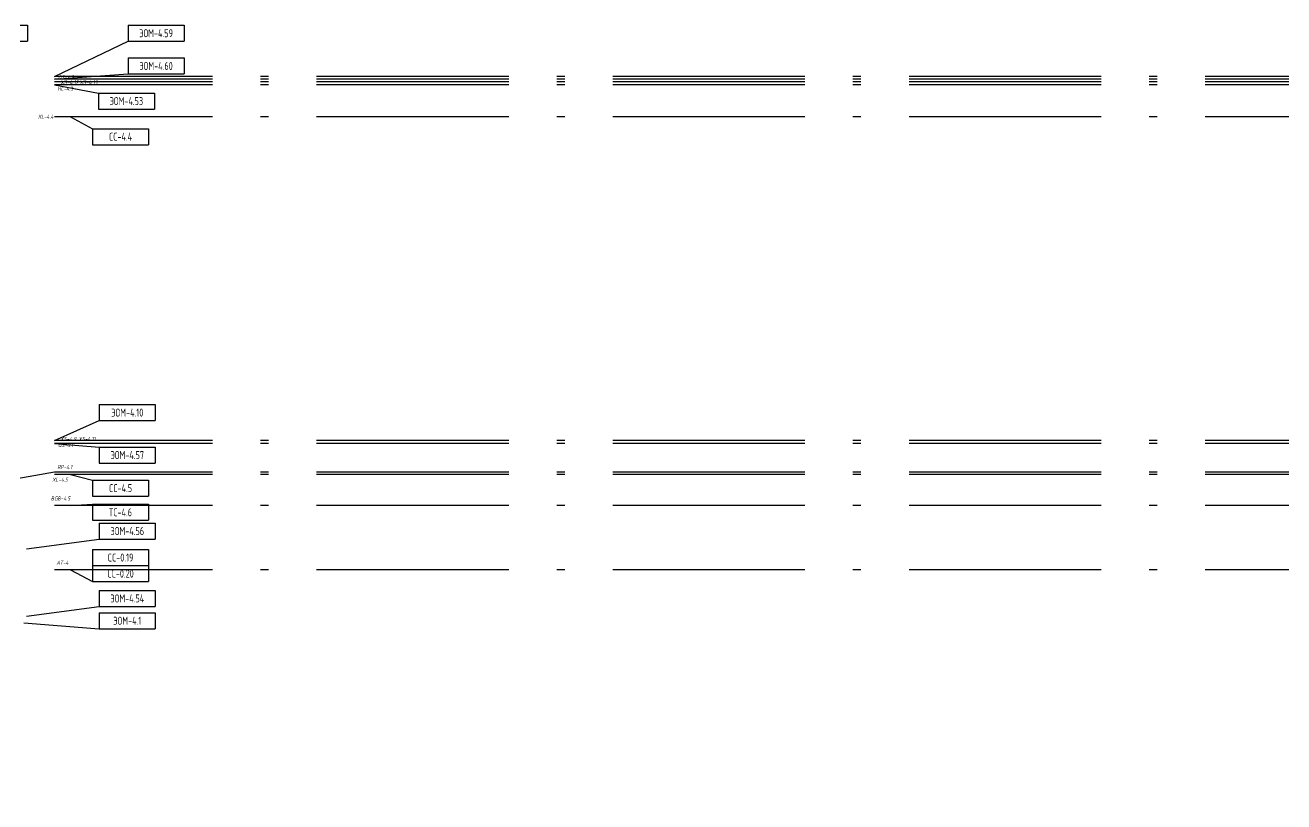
# Model space of a CAD drawing. Header units: millimetres. Extents: x -6448 to 27990, y -9331 to 32982.
# Drawn here: x 12269 to 20129, y 9481 to 14329 of the extents above; entities that cross this region are included whole.
import ezdxf
from ezdxf.enums import TextEntityAlignment as Align

# ---------------------------------------------------------------- set-up
doc = ezdxf.new("R2010")
doc.units = ezdxf.units.MM
doc.linetypes.add('ACAD_ISO10W100', pattern=[18.5, 12, -3, 0.5, -3])
doc.layers.add('02 ЭОМ и СС', color=7, linetype='Continuous')
doc.layers.add('100 noprint', color=1, linetype='Continuous', plot=False)
doc.styles.add('GOST typeA', font='')
doc.styles.get("Standard").update_dxf_attribs({"font": ''})
doc.styles.add('ГОСТ-ISOCPEUR', font='isocpeui.ttf', dxfattribs={"width": 0.8})
doc.styles.get('GOST typeA').set_extended_font_data('GOST type A')
doc.styles.get('Standard').set_extended_font_data('Ubuntu')
doc.dimstyles.new('ISO-25', dxfattribs={"dimtxt": 2.5, "dimasz": 2.5, "dimexe": 1.25, "dimexo": 0.625, "dimtad": 1, "dimtxsty": 'Standard', "dimcen": 2.5, "dimadec": 0, "dimazin": 0, "dimtfac": 1, "dimtmove": 0, "dimatfit": 3, "dimfxl": 1, "dimarcsym": 0})

# ---------------------------------------------------------------- blocks, each defined once
blk = doc.blocks.new('*T66')
at = {"layer": '02 ЭОМ и СС', "color": 0, "lineweight": -2}
for p, q in [((0, 0), (350, 0)), ((0, 0), (0, -100)), ((350, 0), (350, -100)), ((0, -100), (350, -100))]:
    blk.add_line(p, q, dxfattribs=at)
at = {"layer": '02 ЭОМ и СС', "color": 0, "lineweight": -2, "insert": (175, -50), "char_height": 50, "width": 330, "attachment_point": 5, "style": 'GOST typeA'}
blk.add_mtext('{\\W0.8;ЭОМ-4.53}', dxfattribs=at)
blk = doc.blocks.new('*T67')
at = {"layer": '02 ЭОМ и СС', "color": 0, "lineweight": -2}
for p, q in [((0, 0), (350, 0)), ((0, 0), (0, -100)), ((350, 0), (350, -100)), ((0, -100), (350, -100))]:
    blk.add_line(p, q, dxfattribs=at)
at = {"layer": '02 ЭОМ и СС', "color": 0, "lineweight": -2, "insert": (175, -50), "char_height": 50, "width": 330, "attachment_point": 5, "style": 'GOST typeA'}
blk.add_mtext('{\\W0.8;ЭОМ-4.60}', dxfattribs=at)
blk = doc.blocks.new('*T69')
at = {"layer": '02 ЭОМ и СС', "color": 0, "lineweight": -2}
for p, q in [((0, 0), (350, 0)), ((0, 0), (0, -100)), ((350, 0), (350, -100)), ((0, -100), (350, -100))]:
    blk.add_line(p, q, dxfattribs=at)
at = {"layer": '02 ЭОМ и СС', "color": 0, "lineweight": -2, "insert": (175, -50), "char_height": 50, "width": 330, "attachment_point": 5, "style": 'GOST typeA'}
blk.add_mtext('{\\W0.8;ЭОМ-4.54}', dxfattribs=at)
blk = doc.blocks.new('*T71')
at = {"layer": '02 ЭОМ и СС', "color": 0, "lineweight": -2}
for p, q in [((0, 0), (350, 0)), ((0, 0), (0, -100)), ((350, 0), (350, -100)), ((0, -100), (350, -100))]:
    blk.add_line(p, q, dxfattribs=at)
at = {"layer": '02 ЭОМ и СС', "color": 0, "lineweight": -2, "insert": (175, -50), "char_height": 50, "width": 330, "attachment_point": 5, "style": 'GOST typeA'}
blk.add_mtext('{\\W0.8;ЭОМ-4.56}', dxfattribs=at)
blk = doc.blocks.new('*T72')
at = {"layer": '02 ЭОМ и СС', "color": 0, "lineweight": -2}
for p, q in [((0, 0), (350, 0)), ((0, 0), (0, -100)), ((350, 0), (350, -100)), ((0, -100), (350, -100))]:
    blk.add_line(p, q, dxfattribs=at)
at = {"layer": '02 ЭОМ и СС', "color": 0, "lineweight": -2, "insert": (175, -50), "char_height": 50, "width": 330, "attachment_point": 5, "style": 'GOST typeA'}
blk.add_mtext('{\\W0.8;ЭОМ-4.57}', dxfattribs=at)
blk = doc.blocks.new('*T73')
at = {"layer": '02 ЭОМ и СС', "color": 0, "lineweight": -2}
for p, q in [((0, 0), (350, 0)), ((0, 0), (0, -100)), ((350, 0), (350, -100)), ((0, -100), (350, -100))]:
    blk.add_line(p, q, dxfattribs=at)
at = {"layer": '02 ЭОМ и СС', "color": 0, "lineweight": -2, "insert": (175, -50), "char_height": 50, "width": 330, "attachment_point": 5, "style": 'GOST typeA'}
blk.add_mtext('{\\W0.8;ЭОМ-4.59}', dxfattribs=at)
blk = doc.blocks.new('*T74')
at = {"layer": '02 ЭОМ и СС', "color": 0, "lineweight": -2}
for p, q in [((0, 0), (350, 0)), ((0, 0), (0, -100)), ((350, 0), (350, -100)), ((0, -100), (350, -100))]:
    blk.add_line(p, q, dxfattribs=at)
at = {"layer": '02 ЭОМ и СС', "color": 0, "lineweight": -2, "insert": (175, -50), "char_height": 50, "width": 330, "attachment_point": 5, "style": 'GOST typeA'}
blk.add_mtext('{\\W0.8;ЭОМ-4.1}', dxfattribs=at)
blk = doc.blocks.new('*T83')
at = {"layer": '02 ЭОМ и СС', "color": 0, "lineweight": -2}
for p, q in [((0, 0), (350, 0)), ((0, 0), (0, -100)), ((350, 0), (350, -100)), ((0, -100), (350, -100))]:
    blk.add_line(p, q, dxfattribs=at)
at = {"layer": '02 ЭОМ и СС', "color": 0, "lineweight": -2, "insert": (175, -50), "char_height": 50, "width": 330, "attachment_point": 5, "style": 'GOST typeA'}
blk.add_mtext('{\\W0.8;ЭОМ-4.10}', dxfattribs=at)
blk = doc.blocks.new('*T86')
at = {"layer": '02 ЭОМ и СС', "color": 0, "lineweight": -2}
for p, q in [((0, 0), (350, 0)), ((0, 0), (0, -100)), ((350, 0), (350, -100)), ((0, -100), (350, -100))]:
    blk.add_line(p, q, dxfattribs=at)
at = {"layer": '02 ЭОМ и СС', "color": 0, "lineweight": -2, "insert": (175, -50), "char_height": 50, "width": 330, "attachment_point": 5, "style": 'GOST typeA'}
blk.add_mtext('{\\W0.8;ЭОМ-4.14}', dxfattribs=at)
blk = doc.blocks.new('*T93')
at = {"layer": '02 ЭОМ и СС', "color": 0, "lineweight": -2}
for p, q in [((0, 0), (350, 0)), ((0, 0), (0, -100)), ((350, 0), (350, -100)), ((0, -100), (350, -100))]:
    blk.add_line(p, q, dxfattribs=at)
at = {"layer": '02 ЭОМ и СС', "color": 0, "lineweight": -2, "insert": (175, -50), "char_height": 50, "width": 330, "attachment_point": 5, "style": 'GOST typeA'}
blk.add_mtext('{\\W0.8;CC-4.5}', dxfattribs=at)
blk = doc.blocks.new('*T94')
at = {"layer": '02 ЭОМ и СС', "color": 0, "lineweight": -2}
for p, q in [((0, 0), (350, 0)), ((0, 0), (0, -100)), ((350, 0), (350, -100)), ((0, -100), (350, -100))]:
    blk.add_line(p, q, dxfattribs=at)
at = {"layer": '02 ЭОМ и СС', "color": 0, "lineweight": -2, "insert": (175, -50), "char_height": 50, "width": 330, "attachment_point": 5, "style": 'GOST typeA'}
blk.add_mtext('{\\W0.8;CC-4.4}', dxfattribs=at)
blk = doc.blocks.new('*T95')
at = {"layer": '02 ЭОМ и СС', "color": 0, "lineweight": -2}
for p, q in [((0, 0), (350, 0)), ((0, 0), (0, -200)), ((350, 0), (350, -200)), ((0, -100), (350, -100)), ((0, -200), (350, -200))]:
    blk.add_line(p, q, dxfattribs=at)
at = {"layer": '02 ЭОМ и СС', "color": 0, "lineweight": -2, "char_height": 50, "width": 330, "attachment_point": 5, "style": 'GOST typeA'}
for s, insert in [('{\\W0.8;CC-0.19}', (175, -50)), ('{\\W0.8;CC-0.20}', (175, -150))]:
    blk.add_mtext(s, dxfattribs=dict(at, insert=insert))
blk = doc.blocks.new('*T105')
at = {"layer": '02 ЭОМ и СС', "color": 0, "lineweight": -2}
for p, q in [((0, 0), (350, 0)), ((0, 0), (0, -100)), ((350, 0), (350, -100)), ((0, -100), (350, -100))]:
    blk.add_line(p, q, dxfattribs=at)
at = {"layer": '02 ЭОМ и СС', "color": 0, "lineweight": -2, "insert": (175, -50), "char_height": 50, "width": 330, "attachment_point": 5, "style": 'GOST typeA'}
blk.add_mtext('{\\W0.8;ТC-4.6}', dxfattribs=at)

msp = doc.modelspace()

# ---------------------------------------------------------------- linework, layer by layer
at = {"layer": '100 noprint', "color": 1, "linetype": 'ACAD_ISO10W100', "lineweight": -2, "ltscale": 100, "flags": 128}
for points in [[(23711.9, 9481.3), (23711.9, 14008.1), (12451.2, 14008.1)], [(23727.9, 9481.3), (23727.9, 13992.1), (12451.2, 13992.1)], [(23745.9, 9481.3), (23745.9, 13974.1), (12451.2, 13974.1)], [(23763.9, 9481.3), (23763.9, 13956.1), (12451.2, 13956.1)], [(23963.9, 9481.3), (23963.9, 13756.1), (12451.2, 13756.1)], [(25983.4, 9481.3), (25983.4, 11736.6), (12451.2, 11736.6)], [(26001.4, 9481.3), (26001.4, 11718.6), (12451.2, 11718.6)], [(26180.4, 9481.3), (26180.4, 11539.6), (12451.2, 11539.6)], [(26196.4, 9481.3), (26196.4, 11523.6), (12451.2, 11523.6)], [(26389.9, 9481.3), (26389.9, 11330.1), (12451.2, 11330.1)], [(26789.9, 9481.3), (26789.9, 10930.1), (12451.2, 10930.1)]]:
    msp.add_lwpolyline(points, dxfattribs=at)

# ---------------------------------------------------------------- block references
for name, p in [('*T86', (11933.1, 14328.6)), ('*T73', (12911.2, 14328.6)), ('*T67', (12911.2, 14124.1)), ('*T66', (12725.6, 13904.7)), ('*T94', (12689.2, 13682.7)), ('*T83', (12731.5, 11960.5)), ('*T72', (12731.5, 11695.4)), ('*T93', (12689.2, 11489)), ('*T105', (12689.2, 11338.3)), ('*T71', (12731.5, 11221.3)), ('*T95', (12689.2, 11055.7)), ('*T69', (12731.5, 10800.7)), ('*T74', (12731.5, 10661.5))]:
    msp.add_blockref(name, p)

# ---------------------------------------------------------------- texts
at = {"layer": '02 ЭОМ и СС', "linetype": 'Continuous', "style": 'ГОСТ-ISOCPEUR', "width": 0.8}
for s, p in [('QS-4.3', (12572.4, 13990.8)), ('HL-4.3', (12566.6, 13918.9)), ('XS-4.12,XS-4.13', (12719.7, 13959)), ('XL-4.4', (12445.7, 13744.9)), ('QS-4.1', (12567.4, 11695.3)), ('XS-4.9..XS-4.11', (12707.9, 11733.9)), ('RP-4.1', (12562.8, 11558.2)), ('XL-4.5', (12534.9, 11479.7)), ('BGB-4.5', (12549.9, 11362)), ('AT-4', (12539.2, 10960.9))]:
    msp.add_text(s, height=25, dxfattribs=at).set_placement(p, align=Align.RIGHT)

# ---------------------------------------------------------------- leaders
at = {"layer": '02 ЭОМ и СС', "lineweight": -2, "has_arrowhead": 0}
for points in [[(12451.2, 14008.1), (12911.2, 14228.6), (13086.2, 14228.6)], [(12451.2, 13992.1), (12911.2, 14024.1), (13086.2, 14024.1)], [(12451.2, 13956.1), (12725.6, 13904.7), (12900.6, 13904.7)], [(12551.2, 13756.1), (12689.2, 13682.7), (12864.2, 13682.7)], [(12451.2, 11736.6), (12731.5, 11860.5), (12906.5, 11860.5)], [(12451.2, 11718.6), (12731.5, 11695.4), (12906.5, 11695.4)], [(12451.2, 11539.6), (12157.7, 11486.8), (11982.7, 11486.8)], [(12551.2, 11523.6), (12689.2, 11489), (12864.2, 11489)], [(12551.2, 11330.1), (12689.2, 11338.3), (12864.2, 11338.3)], [(12277.6, 11061.3), (12731.5, 11121.3), (12906.5, 11121.3)], [(12551.2, 10930.1), (12689.2, 10855.7), (12864.2, 10855.7)], [(12277.6, 10640.7), (12731.5, 10700.7), (12906.5, 10700.7)], [(12259.6, 10597.6), (12731.5, 10561.5), (12906.5, 10561.5)]]:
    msp.add_leader(points, dimstyle='ISO-25', override={"dimasz": 50, "dimgap": 1, "dimtad": 0, "dimldrblk": 'ArchTick'}, dxfattribs=at)

doc.saveas('drawing.dxf')
